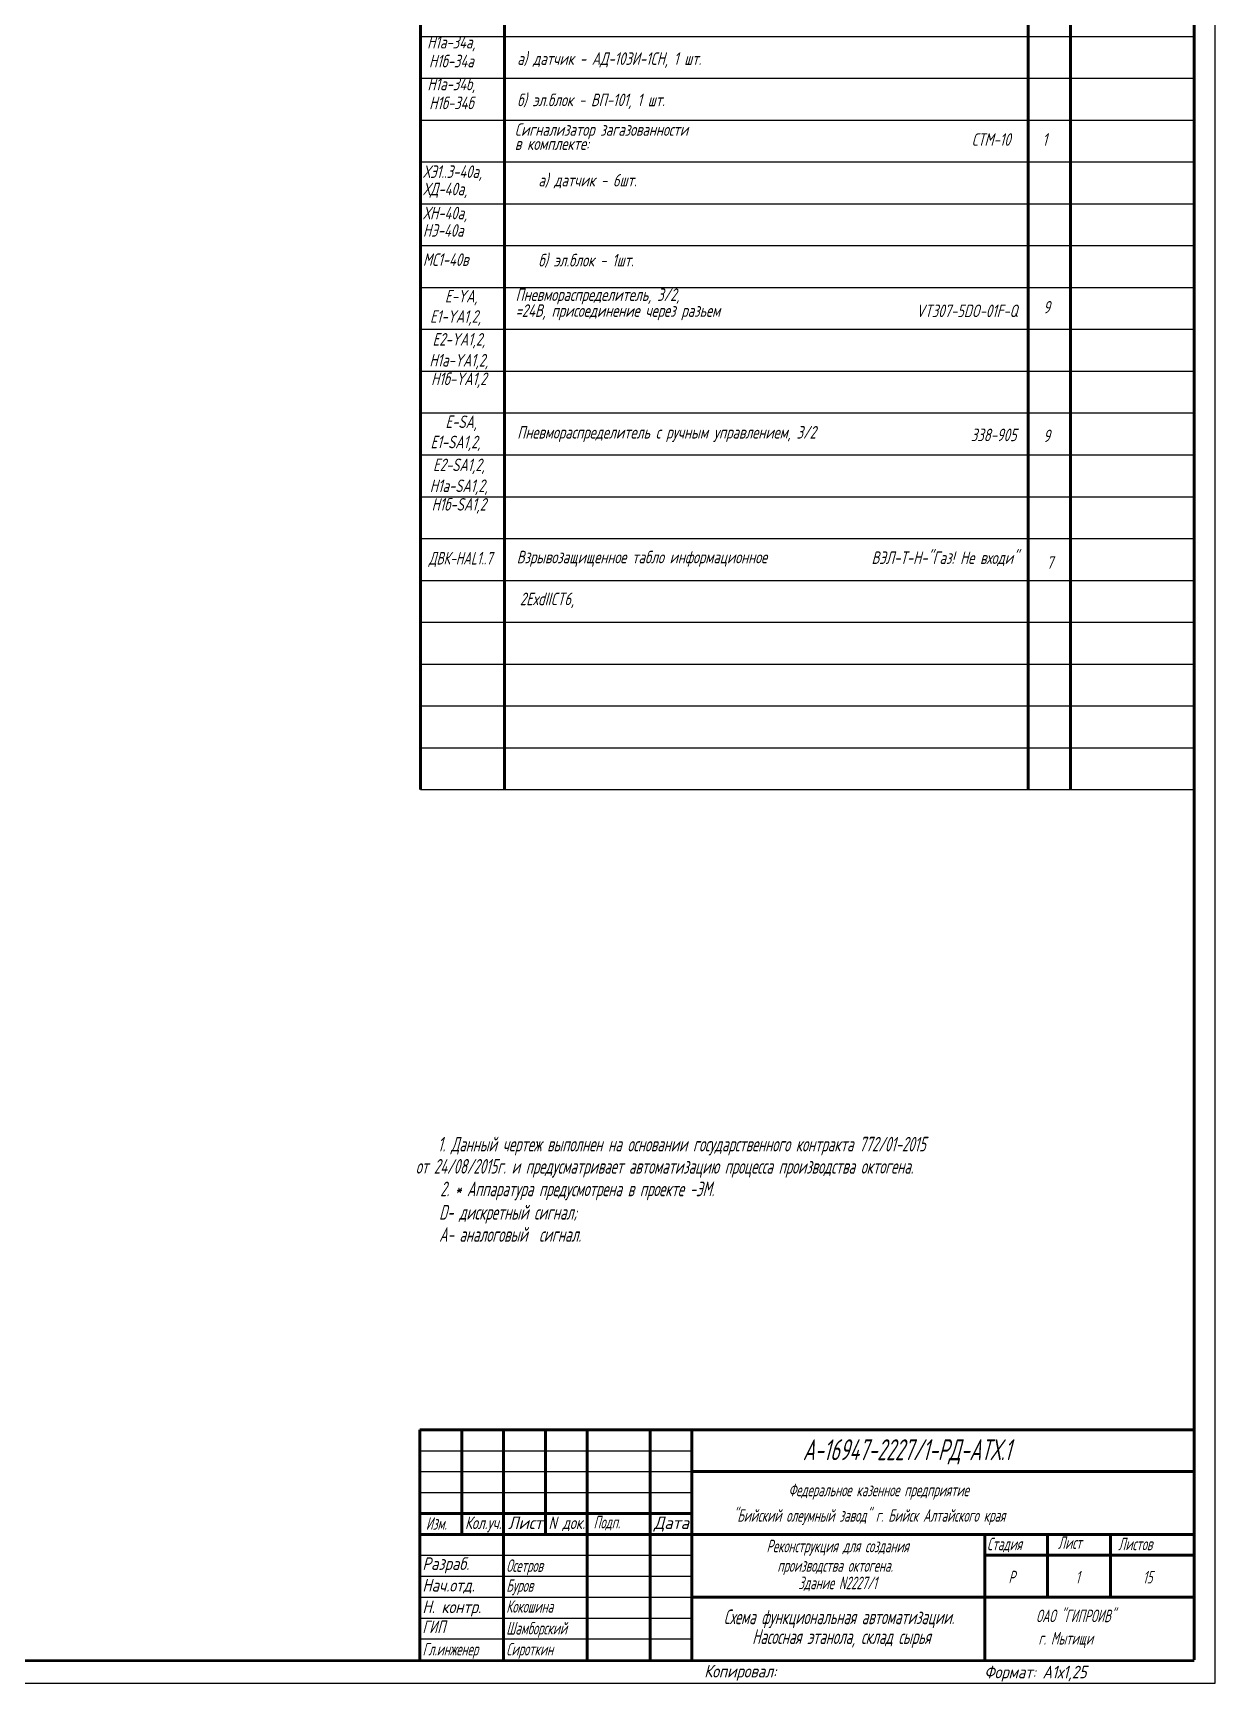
# Model space of a CAD drawing. Header units: millimetres. Extents: x -338 to 6826, y -8218 to 3153.
# Drawn here: x 2805.8 to 3088.3, y 1766.2 to 2160.5 of the extents above; entities that cross this region are included whole.
import ezdxf
from ezdxf.enums import TextEntityAlignment as Align

# ---------------------------------------------------------------- set-up
doc = ezdxf.new("R2010")
doc.units = ezdxf.units.MM
for name, color, linetype, lineweight in [('Обводка', 6, 'Continuous', 25), ('Рамка тонкая', 5, 'Continuous', 25), ('Текст_КИП', 2, 'Continuous', 25), ('Толст.рамка', 7, 'Continuous', 60)]:
    doc.layers.add(name, color=color, linetype=linetype, lineweight=lineweight)
doc.layers.add('ТЕКСТ', color=2, linetype='Continuous')
doc.styles.add('Simplex', font='simplex.shx', dxfattribs={"width": 0.7, "oblique": 15})

msp = doc.modelspace()

# ---------------------------------------------------------------- linework, layer by layer
at = {"lineweight": 60}
for p in [(3083.26, 1826.69), (3083.26, 1826.54)]:
    msp.add_line(p, (3083.26, 1771.69), dxfattribs=at)
at = {"layer": 'Обводка', "color": 155}
for p, q in [((2898.38, 2159.67), (3083.26, 2159.67)), ((2898.38, 2149.67), (3083.26, 2149.67)), ((2898.38, 2139.67), (3083.26, 2139.67)), ((2898.38, 2129.67), (3083.26, 2129.67)), ((2898.38, 2119.67), (3083.26, 2119.67)), ((2898.38, 2109.67), (3083.26, 2109.67)), ((2898.38, 2099.67), (3083.26, 2099.67)), ((2898.38, 2089.67), (3083.26, 2089.67)), ((2898.38, 2079.67), (3083.26, 2079.67)), ((2898.38, 2069.67), (3083.26, 2069.67)), ((2898.38, 2059.67), (3083.26, 2059.67)), ((2898.38, 2049.67), (3083.26, 2049.67)), ((2898.38, 2039.67), (3083.26, 2039.67)), ((2898.38, 2029.67), (3083.26, 2029.67)), ((2898.38, 2019.67), (3083.26, 2019.67)), ((2898.38, 2009.67), (3083.26, 2009.67)), ((2898.38, 1999.67), (3083.26, 1999.67)), ((2898.38, 1989.67), (3083.26, 1989.67)), ((2898.38, 1979.67), (3083.26, 1979.67)), ((2898.26, 1821.68), (2963.26, 1821.68)), ((2898.26, 1816.68), (2963.26, 1816.68)), ((2898.26, 1811.68), (2963.26, 1811.68)), ((2898.26, 1796.68), (2963.26, 1796.68)), ((2898.26, 1791.68), (2963.26, 1791.68)), ((2898.26, 1786.68), (2963.26, 1786.68)), ((2898.26, 1781.68), (2963.26, 1781.68)), ((2898.26, 1776.68), (2963.26, 1776.68))]:
    msp.add_line(p, q, dxfattribs=at)
at = {"layer": 'Рамка тонкая'}
for p, q in [((3088.26, 1766.16), (3088.26, 2360.16)), ((2037.26, 1766.16), (3088.26, 1766.16))]:
    msp.add_line(p, q, dxfattribs=at)
at = {"layer": 'Толст.рамка'}
for p, q in [((2898.38, 2355.53), (2898.38, 1979.67)), ((2918.48, 2355.53), (2918.48, 1979.67)), ((3043.63, 2355.53), (3043.63, 1979.67)), ((3053.69, 2355.53), (3053.69, 1979.67)), ((3083.26, 2355.61), (3083.26, 1771.69)), ((3083.26, 1771.54), (2057.26, 1771.16))]:
    msp.add_line(p, q, dxfattribs=at)
at = {"layer": 'Толст.рамка', "lineweight": 60}
for p, q in [((2898.26, 1826.68), (3083.26, 1826.68)), ((2898.26, 1771.68), (2898.26, 1826.68)), ((2908.26, 1801.68), (2908.26, 1826.68)), ((2918.26, 1771.68), (2918.26, 1826.68)), ((2928.26, 1801.68), (2928.26, 1826.68)), ((2938.26, 1771.68), (2938.26, 1826.68)), ((2953.26, 1771.68), (2953.26, 1826.68)), ((2963.26, 1771.68), (2963.26, 1826.68)), ((2963.26, 1816.68), (3083.26, 1816.68)), ((2898.26, 1806.68), (2963.26, 1806.68)), ((2898.26, 1801.68), (2963.26, 1801.68)), ((2963.26, 1801.68), (3083.26, 1801.68)), ((3033.26, 1801.68), (3033.26, 1771.68)), ((3048.26, 1786.68), (3048.26, 1801.68)), ((3063.26, 1786.68), (3063.26, 1801.68)), ((3033.26, 1796.68), (3083.26, 1796.68)), ((2963.26, 1786.68), (3083.26, 1786.68))]:
    msp.add_line(p, q, dxfattribs=at)

# ---------------------------------------------------------------- texts
at = {"color": 3, "linetype": 'Continuous', "style": 'Simplex', "oblique": 15}
for s, width, p in [('Н1а-34а,', 0.7, (2905.77, 2156.79)), ('Н1б-34а', 0.7, (2905.77, 2152.27)), ('Н1а-34б,', 0.7, (2905.77, 2146.79)), ('Н1б-34б', 0.7, (2905.77, 2142.27)), ('Е-YA,', 0.7, (2908.12, 2096.08)), ('Е1-YA1,2,', 0.7, (2906.77, 2091.24)), ('9', 0.7, (3048.02, 2093.45)), ('Е2-YA1,2,', 0.7, (2907.57, 2085.78)), ('Н1а-YA1,2,', 0.7, (2907.55, 2080.78)), ('Н1б-YA1,2', 0.7, (2907.55, 2076.34)), ('Е-SA,', 0.7, (2908.12, 2066.08)), ('Е1-SA1,2,', 0.7, (2906.77, 2061.24)), ('9', 0.7, (3048.02, 2062.71)), ('Е2-SA1,2,', 0.7, (2907.57, 2055.78)), ('Н1а-SA1,2,', 0.7, (2907.55, 2050.78)), ('Н1б-SA1,2', 0.7, (2907.55, 2046.34)), ('ДВК-HAL1..7', 0.65, (2907.95, 2033.46))]:
    msp.add_text(s, height=3, dxfattribs=dict(at, width=width)).set_placement(p, align=Align.CENTER)
at = {"color": 3, "linetype": 'Continuous', "style": 'Simplex', "oblique": 15, "width": 0.7}
for s, p in [('а) датчик - АД-103И-1СН, 1 шт.', (2921.52, 2152.86)), ('б) эл.блок - ВП-101, 1 шт.', (2921.52, 2142.99)), ('Сигнализатор загазованности', (2920.95, 2135.91)), ('в комплекте:', (2920.95, 2132.53)), ('ХЭ1..3-40а,', (2898.99, 2125.85)), ('а) датчик - 6шт.', (2926.57, 2123.81)), ('ХД-40а,', (2898.99, 2121.7)), ('ХН-40а,', (2898.99, 2115.95)), ('НЭ-40а', (2898.99, 2111.8)), ('МС1-40в', (2898.99, 2104.82)), ('б) эл.блок - 1шт.', (2926.57, 2104.69)), ('Пневмораспределитель, 3/2,  ', (2921.12, 2096.45)), ('=24В, присоединение через разьем', (2921.12, 2092.65)), ('Пневмораспределитель с ручным управлением, 3/2', (2921.52, 2063.56)), ('Взрывозащищенное табло информационное ', (2921.4, 2033.74)), ('7', (3048.02, 2032.45)), ('2ЕхdIICT6,', (2922.15, 2023.74))]:
    msp.add_text(s, height=3, dxfattribs=at).set_placement(p)
for s, p in [('VT307-5DO-01F-Q', (3041.05, 2092.58)), ('338-905', (3040.83, 2062.93)), ('ВЭЛ-Т-Н-"Газ! Не входи"', (3041.22, 2033.59))]:
    msp.add_text(s, height=3, dxfattribs=at).set_placement(p, align=Align.RIGHT)
at = {"layer": 'ТЕКСТ', "char_height": 3, "width": 19, "attachment_point": 4, "style": 'Simplex'}
for s, insert in [('{\\W0.8;Разраб.}', (2898.85, 1794.28)), ('{\\W0.8;Нач.отд.}', (2898.85, 1789.28)), ('{\\W0.8;Н. контр.}', (2898.85, 1783.95)), ('ГИП', (2898.85, 1779.59))]:
    msp.add_mtext(s, dxfattribs=dict(at, insert=insert))
at = {"layer": 'Текст_КИП', "color": 3, "style": 'Simplex', "oblique": 15, "width": 0.7}
msp.add_text('СТМ-10', height=3, dxfattribs=at).set_placement((3039.4, 2133.52), align=Align.RIGHT)
at = {"layer": 'Текст_КИП', "color": 3, "style": 'Simplex', "oblique": 15}
for s, width, p in [('1', 0.7, (3047.04, 2133.52)), ('Копировал:', 0.8, (2966.19, 1767.49)), ('Формат: А1х1,25', 0.8, (3033.12, 1767.28))]:
    msp.add_text(s, height=3, dxfattribs=dict(at, width=width)).set_placement(p)
at = {"layer": 'Текст_КИП', "style": 'Simplex', "oblique": 15, "width": 0.6}
for s, height, p in [('1. Данный чертеж выполнен на основании государственного контракта 772/01-2015', 3.5, (2902.55, 1893.19)), (' от 24/08/2015г. и предусматривает автоматизацию процесса производства октогена. ', 3.5, (2895.88, 1887.89)), ('2. * Аппаратура предусмотрена в проекте -ЭМ.', 3.5, (2903.1, 1882.49)), ('D- дискретный сигнал;', 3.5, (2902.85, 1876.9)), ('А- аналоговый  сигнал.', 3.5, (2902.85, 1871.61)), ('А-16947-2227/1-РД-АТХ.1', 5, (2989.76, 1819.41)), ('Федеральное казенное предприятие', 3, (2986.31, 1810.78)), ('Подп.', 3, (2939.75, 1803.11)), ('"Бийский олеумный завод" г. Бийск Алтайского края ', 3, (2973.03, 1804.7)), ('Изм.', 3, (2899.69, 1802.79)), ('Стадия', 3, (3033.79, 1797.89)), ('Лист', 3, (3050.73, 1798.2)), ('Листов', 3, (3065.13, 1797.89)), ('Осетров', 3, (2918.89, 1792.72)), ('Буров', 3, (2918.89, 1787.96)), ('Р', 3, (3038.9, 1789.97)), ('1', 3, (3054.95, 1789.97)), ('15', 3, (3071.02, 1789.95)), ('Кокошина', 3, (2918.89, 1782.96)), ('ОАО "ГИПРОИВ"', 3, (3045.51, 1780.7)), ('Шамборский', 3, (2918.89, 1777.75)), ('Гл.инженер', 3, (2898.89, 1772.75)), ('Сироткин', 3, (2918.89, 1772.75)), ('г. Мытищи', 3, (3046.07, 1775.34))]:
    msp.add_text(s, height=height, dxfattribs=at).set_placement(p)
at = {"layer": 'Текст_КИП', "style": 'Simplex', "oblique": 15}
for s, width, p, p2 in [('Кол.уч.', 0.603486, (2909.03, 1802.95), (2917.74, 1802.95)), ('Лист', 0.686041, (2919.32, 1802.95), (2927.56, 1802.95)), ('N док.', 0.628372, (2928.98, 1802.95), (2937.69, 1802.95)), ('Дата', 0.652619, (2954.15, 1802.95), (2962.54, 1802.95))]:
    msp.add_text(s, height=3, dxfattribs=dict(at, width=width)).set_placement(p, p2, align=Align.FIT)
at = {"layer": 'Текст_КИП', "style": 'Simplex', "oblique": 15, "width": 0.6}
for s, height, p in [('Реконструкция для создания', 3, (2998.07, 1797.4)), ('производства октогена. ', 3, (2998.07, 1792.74)), ('Здание N2227/1', 3, (2998.07, 1788.58)), ('Схема функциональная автоматизации.', 3.5, (2998.4, 1780.22)), ('Насосная этанола, склад сырья ', 3.5, (2999.67, 1775.49))]:
    msp.add_text(s, height=height, dxfattribs=at).set_placement(p, align=Align.CENTER)

doc.saveas('drawing.dxf')
